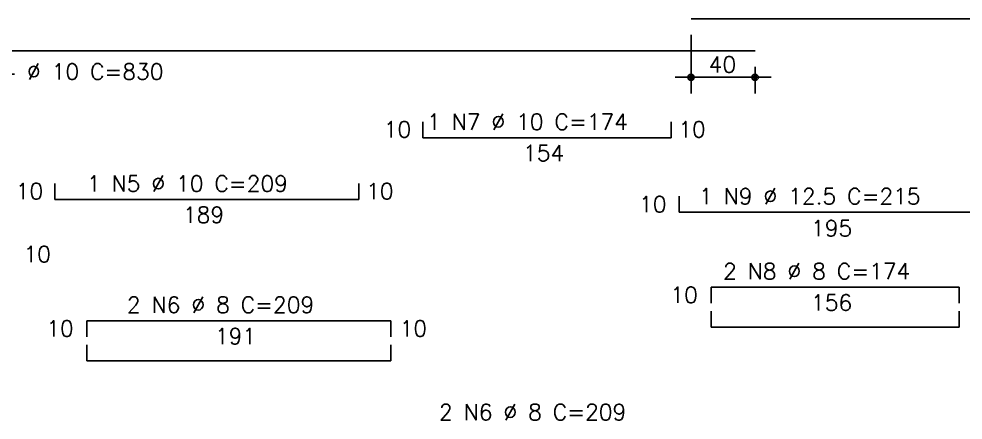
# Model space of a CAD drawing. Extents: x -1.9 to 86, y -1.6 to 60.9.
# Drawn here: x 14.34 to 26.14, y 26.38 to 31.4 of the extents above; entities that cross this region are included whole.
import ezdxf

# ---------------------------------------------------------------- set-up
doc = ezdxf.new("R2010")
doc.units = 0
doc.header["$MEASUREMENT"] = 0
for name, color, linetype in [('PENA_01', 1, 'CONTINUOUS'), ('PENA_02', 2, 'CONTINUOUS'), ('PENA_03', 3, 'CONTINUOUS'), ('PENA_05', 5, 'CONTINUOUS')]:
    doc.layers.add(name, color=color, linetype=linetype)
doc.styles.get("Standard").update_dxf_attribs({"font": 'ROMANS.SHX'})

msp = doc.modelspace()

# ---------------------------------------------------------------- linework, layer by layer
at = {"layer": 'PENA_01', "linetype": 'Continuous'}
for p, q in [((22.741532, 31.195211), (22.741532, 30.464942)), ((23.541532, 30.795211), (23.541532, 30.464942)), ((22.541532, 30.664942), (23.741532, 30.664942))]:
    msp.add_line(p, q, dxfattribs=at)
at = {"layer": 'PENA_02', "linetype": 'Continuous'}
for centre, radius in [((22.741532, 30.664942), 0.04), ((22.741532, 30.664942), 0.02), ((23.541532, 30.664942), 0.04), ((23.541532, 30.664942), 0.02)]:
    msp.add_circle(centre, radius, dxfattribs=at)
at = {"layer": 'PENA_03', "linetype": 'Continuous'}
for p, q in [((22.741532, 31.395211), (22.741532, 31.395211)), ((23.541532, 30.995211), (23.541532, 30.995211))]:
    msp.add_line(p, q, dxfattribs=at)
at = {"layer": 'PENA_05', "linetype": 'Continuous'}
for p, q in [((22.741532, 31.395211), (39.531532, 31.395211)), ((6.951532, 30.995211), (23.541532, 30.995211)), ((19.391532, 30.109322), (19.391532, 29.909322)), ((22.491532, 29.909322), (22.491532, 30.109322)), ((19.391532, 29.909322), (22.491532, 29.909322)), ((14.791532, 29.33665), (14.791532, 29.13665)), ((18.591532, 29.13665), (18.591532, 29.33665)), ((22.591532, 29.178734), (22.591532, 28.978734)), ((14.791532, 29.13665), (18.591532, 29.13665)), ((22.591532, 28.978734), (26.491532, 28.978734)), ((22.991532, 27.841817), (22.991532, 28.041817)), ((22.991532, 28.041817), (26.091532, 28.041817)), ((26.091532, 28.041817), (26.091532, 27.841817)), ((22.991532, 27.741817), (22.991532, 27.541817)), ((26.091532, 27.541817), (26.091532, 27.741817)), ((15.191532, 27.422265), (15.191532, 27.622265)), ((15.191532, 27.622265), (18.991532, 27.622265)), ((18.991532, 27.622265), (18.991532, 27.422265)), ((22.991532, 27.541817), (26.091532, 27.541817)), ((15.191532, 27.322265), (15.191532, 27.122265)), ((18.991532, 27.122265), (18.991532, 27.322265)), ((15.191532, 27.122265), (18.991532, 27.122265))]:
    msp.add_line(p, q, dxfattribs=at)

# ---------------------------------------------------------------- texts
at = {"layer": 'PENA_03', "linetype": 'Continuous'}
for s, p in [('40', (22.961532, 30.724942)), ('1 N4 %%c 10 C=830', (13.636741, 30.636244)), ('1 N7 %%c 10 C=174', (19.441532, 30.009322)), ('10', (18.901532, 29.914322)), ('10', (22.581532, 29.914322)), ('154', (20.641532, 29.619322)), ('1 N5 %%c 10 C=209', (15.191532, 29.23665)), ('10', (14.301532, 29.14165)), ('10', (18.681532, 29.14165)), ('1 N9 %%c 12.5 C=215', (22.841532, 29.078734)), ('10', (22.091532, 28.978734)), ('189', (16.391532, 28.84665)), ('195', (24.241532, 28.678734)), ('10', (14.399532, 28.355359)), ('2 N8 %%c 8 C=174', (23.141532, 28.141817)), ('10', (22.483532, 27.845817)), ('2 N6 %%c 8 C=209', (15.691532, 27.722265)), ('156', (24.241532, 27.749817)), ('10', (14.683532, 27.426265)), ('10', (19.099532, 27.426265)), ('191', (16.791532, 27.330265)), ('2 N6 %%c 8 C=209', (19.591532, 26.381782))]:
    msp.add_text(s, height=0.2, dxfattribs=at).set_placement(p)

doc.saveas('drawing.dxf')
